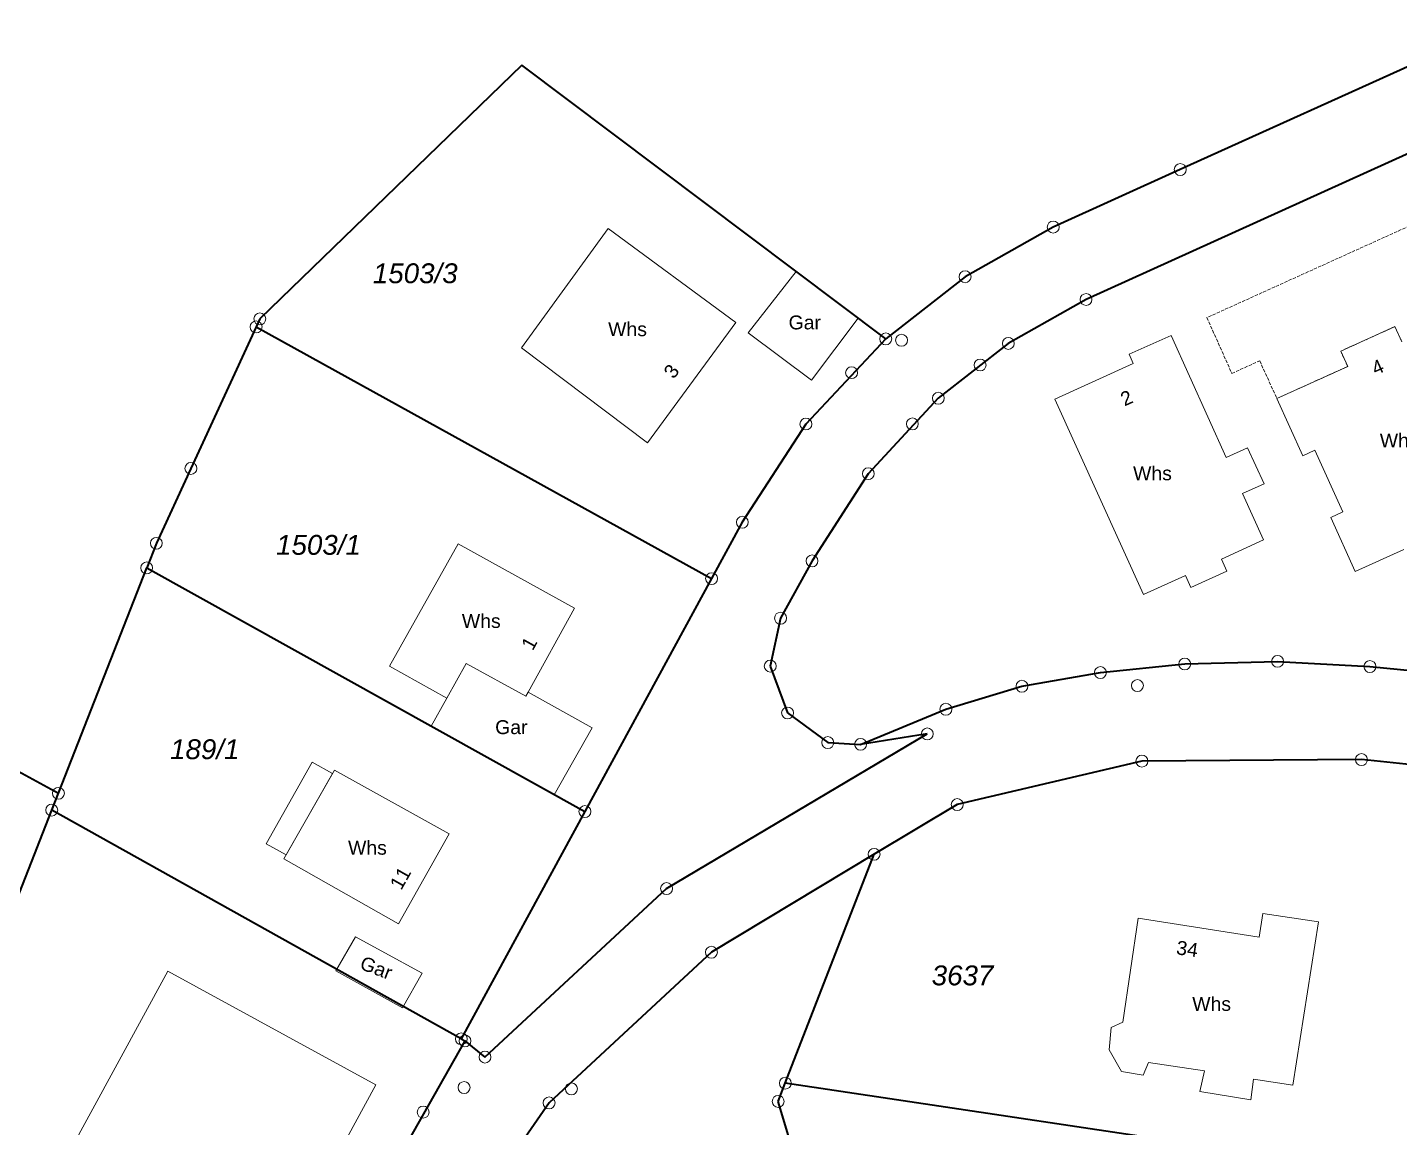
# Model space of a CAD drawing. Header units: metres. Extents: x 2 to 3400072, y 373 to 5275873.
# Drawn here: x 3399898.4 to 3400002.1, y 5275783.1 to 5275866.2 of the extents above; entities that cross this region are included whole.
import ezdxf

# ---------------------------------------------------------------- set-up
doc = ezdxf.new("R2010")
doc.units = ezdxf.units.M
for name, pattern in [('1600.2028', [0]), ('1600.2032', [0.5, 0.25, 0, 0, -0.25]), ('1600.2505', [0]), ('1600.2507', [0]), ('1600.2515', [0])]:
    doc.linetypes.add(name, pattern=pattern)
doc.layers.get('0').update_dxf_attribs({"color": 1, "linetype": 'CONTINUOUS'})
for name, color, linetype, lineweight in [('Flurstücke_Grenzpunkte', 255, 'CONTINUOUS', 0), ('Gebäude', 255, 'CONTINUOUS', 0), ('Lagebezeichnungen', 255, 'CONTINUOUS', 0), ('Migrationsobjekte', 7, 'CONTINUOUS', 18), ('Verkehr', 255, 'CONTINUOUS', 0)]:
    doc.layers.add(name, color=color, linetype=linetype, lineweight=lineweight)
doc.styles.add('Flurstücksnummer - K 10 700', font='')
doc.styles.add('Flurstücksnummer_ Schrägstrich - K 10 700', font='')
doc.styles.add('Gebäudefunktion (nur BW)', font='arial.ttf')
doc.styles.add('Sonstiger Text_ Bezeichnung - N 7 380', font='arial.ttf')
doc.styles.get('Flurstücksnummer - K 10 700').set_extended_font_data('Arial', italic=True)
doc.styles.get('Flurstücksnummer_ Schrägstrich - K 10 700').set_extended_font_data('Arial', italic=True)

# ---------------------------------------------------------------- blocks, each defined once
blk = doc.blocks.new('Grenzpunkt mit Abmarkung (Marke)')
at = {"color": 0, "lineweight": -2}
blk.add_circle((0, 0), 0.5, dxfattribs=at)

msp = doc.modelspace()

# ---------------------------------------------------------------- linework, layer by layer
at = {"layer": 'Flurstücke_Grenzpunkte', "color": 7, "linetype": '1600.2028', "lineweight": 35}
for p, q in [((3400009.25, 5275866.23), (3399985.51, 5275855.49)), ((3400020.77, 5275864.87), (3399978.39, 5275845.67)), ((3399985.51, 5275855.49), (3399975.91, 5275851.14)), ((3399975.91, 5275851.14), (3399969.25, 5275847.39)), ((3399969.25, 5275847.39), (3399963.26, 5275842.69)), ((3399978.39, 5275845.67), (3399972.52, 5275842.35)), ((3399915.97, 5275844.2), (3399915.69, 5275843.6)), ((3399915.69, 5275843.6), (3399910.76, 5275832.91)), ((3399838.19, 5275842.7), (3399900.75, 5275808.36)), ((3399972.52, 5275842.35), (3399967.23, 5275838.21)), ((3399967.23, 5275838.21), (3399961.94, 5275832.51)), ((3399957.23, 5275836.26), (3399952.42, 5275828.84)), ((3399910.76, 5275832.91), (3399908.15, 5275827.25)), ((3399961.94, 5275832.51), (3399957.69, 5275825.92)), ((3399952.42, 5275828.84), (3399950.1, 5275824.58)), ((3399908.15, 5275827.25), (3399907.42, 5275825.39)), ((3399957.69, 5275825.92), (3399955.31, 5275821.59)), ((3399900.75, 5275808.36), (3399907.42, 5275825.39)), ((3399950.1, 5275824.58), (3399940.53, 5275806.98)), ((3399955.31, 5275821.59), (3399954.53, 5275817.97)), ((3399985.85, 5275818.13), (3399992.86, 5275818.33)), ((3399992.86, 5275818.33), (3399999.84, 5275817.94)), ((3399954.53, 5275817.97), (3399955.84, 5275814.43)), ((3399973.55, 5275816.45), (3399979.48, 5275817.48)), ((3399979.48, 5275817.48), (3399985.85, 5275818.13)), ((3399999.84, 5275817.94), (3400011.27, 5275816.81)), ((3399967.8, 5275814.71), (3399973.55, 5275816.45)), ((3399955.84, 5275814.43), (3399958.88, 5275812.19)), ((3399961.36, 5275812.06), (3399967.8, 5275814.71)), ((3399946.7, 5275801.16), (3399966.4, 5275812.85)), ((3399958.88, 5275812.19), (3399961.36, 5275812.06)), ((3399966.4, 5275812.85), (3399961.36, 5275812.06)), ((3399982.61, 5275810.79), (3399968.66, 5275807.51)), ((3399999.2, 5275810.91), (3399982.61, 5275810.79)), ((3400010.36, 5275809.73), (3399999.2, 5275810.91)), ((3399900.25, 5275807.09), (3399900.75, 5275808.36)), ((3399893.93, 5275790.96), (3399900.25, 5275807.09)), ((3399940.53, 5275806.98), (3399931.19, 5275789.81)), ((3399968.66, 5275807.51), (3399962.38, 5275803.75)), ((3399962.38, 5275803.75), (3399950.09, 5275796.35)), ((3399955.67, 5275786.46), (3399962.38, 5275803.75)), ((3399932.98, 5275788.43), (3399946.7, 5275801.16)), ((3399950.09, 5275796.35), (3399937.82, 5275784.97)), ((3399931.47, 5275789.65), (3399915.91, 5275762.28)), ((3399931.19, 5275789.81), (3399931.47, 5275789.65)), ((3399931.47, 5275789.65), (3399932.98, 5275788.43)), ((3399955.13, 5275785.08), (3399955.67, 5275786.46)), ((3400010.46, 5275778.27), (3399955.67, 5275786.46)), ((3399959.18, 5275771.64), (3399955.13, 5275785.08)), ((3399937.82, 5275784.97), (3399925.71, 5275767.45))]:
    msp.add_line(p, q, dxfattribs=at)
at = {"layer": 'Gebäude', "color": 7, "linetype": '1600.2032', "lineweight": 18}
for p, q in [((3400019.43, 5275858.74), (3399987.52, 5275844.3)), ((3399987.52, 5275844.3), (3399989.41, 5275840.08)), ((3399989.41, 5275840.08), (3399991.51, 5275841.04)), ((3399991.51, 5275841.04), (3399992.81, 5275838.19)), ((3399998.16, 5275840.61), (3399997.63, 5275841.77)), ((3399992.81, 5275838.19), (3399998.16, 5275840.61))]:
    msp.add_line(p, q, dxfattribs=at)
at = {"layer": 'Gebäude', "color": 7, "linetype": '1600.2505', "lineweight": 18}
for p, q in [((3399984.82, 5275842.96), (3399981.65, 5275841.53)), ((3399981.65, 5275841.53), (3399981.96, 5275840.83)), ((3399997.63, 5275841.77), (3399998.16, 5275840.61)), ((3399998.16, 5275840.61), (3399992.81, 5275838.19)), ((3399992.81, 5275838.19), (3399994.76, 5275833.87)), ((3399990.6, 5275834.47), (3399988.99, 5275833.74)), ((3399991.84, 5275831.74), (3399990.6, 5275834.47)), ((3399994.76, 5275833.87), (3399995.67, 5275834.29)), ((3399995.67, 5275834.29), (3399997.79, 5275829.63)), ((3399990.22, 5275831.01), (3399991.84, 5275831.74)), ((3399991.81, 5275827.5), (3399990.22, 5275831.01)), ((3399997.79, 5275829.63), (3399996.88, 5275829.21)), ((3399996.88, 5275829.21), (3399998.73, 5275825.13)), ((3399988.63, 5275826.06), (3399991.81, 5275827.5)), ((3399998.73, 5275825.13), (3400002.39, 5275826.78)), ((3399989.04, 5275825.15), (3399988.63, 5275826.06)), ((3399982.73, 5275823.39), (3399985.9, 5275824.82)), ((3399985.9, 5275824.82), (3399986.32, 5275823.91)), ((3399986.32, 5275823.91), (3399989.04, 5275825.15)), ((3399925.77, 5275817.96), (3399930.09, 5275815.54)), ((3399930.09, 5275815.54), (3399931.57, 5275818.18)), ((3399930.09, 5275815.54), (3399928.91, 5275813.43)), ((3399936.06, 5275815.69), (3399936.24, 5275816.01)), ((3399938.2, 5275808.24), (3399941.09, 5275813.3)), ((3399982.33, 5275798.92), (3399981.18, 5275791.06)), ((3399991.74, 5275799.29), (3399991.46, 5275797.5)), ((3399995.96, 5275798.65), (3399991.74, 5275799.29)), ((3399994.01, 5275786.32), (3399995.96, 5275798.65)), ((3399909.03, 5275794.92), (3399897.05, 5275772.97)), ((3399980.29, 5275790.66), (3399980.13, 5275788.97)), ((3399981.18, 5275791.06), (3399980.29, 5275790.66)), ((3399980.13, 5275788.97), (3399981.06, 5275787.35)), ((3399981.06, 5275787.35), (3399982.7, 5275787.07)), ((3399982.7, 5275787.07), (3399983.12, 5275788.01)), ((3399983.12, 5275788.01), (3399987.33, 5275787.39)), ((3399987.33, 5275787.39), (3399987, 5275785.82)), ((3399912.77, 5275764.4), (3399924.73, 5275786.33)), ((3399990.85, 5275785.21), (3399991.05, 5275786.76)), ((3399991.05, 5275786.76), (3399994.01, 5275786.32)), ((3399987, 5275785.82), (3399990.85, 5275785.21))]:
    msp.add_line(p, q, dxfattribs=at)
at = {"layer": 'Migrationsobjekte', "color": 7, "linetype": '1600.2507', "lineweight": 18}
for p, q in [((3399916.44, 5275804.54), (3399919.92, 5275810.71)), ((3399919.92, 5275810.71), (3399921.47, 5275809.85)), ((3399921.47, 5275809.85), (3399917.95, 5275803.71)), ((3399917.95, 5275803.71), (3399916.44, 5275804.54))]:
    msp.add_line(p, q, dxfattribs=at)
at = {"layer": 'Verkehr', "color": 253, "linetype": '1600.2515', "lineweight": 18, "true_color": 0x999999}
for p, q in [((3400009.25, 5275866.23), (3399985.51, 5275855.49)), ((3399985.51, 5275855.49), (3399975.91, 5275851.14)), ((3399975.91, 5275851.14), (3399969.25, 5275847.39)), ((3399969.25, 5275847.39), (3399963.26, 5275842.69)), ((3399957.23, 5275836.26), (3399952.42, 5275828.84)), ((3399952.42, 5275828.84), (3399950.1, 5275824.58)), ((3399950.1, 5275824.58), (3399940.53, 5275806.98)), ((3399946.7, 5275801.16), (3399966.4, 5275812.85)), ((3399966.4, 5275812.85), (3399961.36, 5275812.06)), ((3399940.53, 5275806.98), (3399931.19, 5275789.81)), ((3399932.98, 5275788.43), (3399946.7, 5275801.16)), ((3399931.47, 5275789.65), (3399915.91, 5275762.28)), ((3399931.19, 5275789.81), (3399931.47, 5275789.65)), ((3399931.47, 5275789.65), (3399932.98, 5275788.43))]:
    msp.add_line(p, q, dxfattribs=at)

# ---------------------------------------------------------------- block references
at = {"layer": 'Flurstücke_Grenzpunkte', "color": 7, "lineweight": 18, "xscale": 0.9, "yscale": 0.9, "zscale": 0.9}
for p in [(3399985.51, 5275855.49), (3399975.91, 5275851.14), (3399969.25, 5275847.39), (3399978.39, 5275845.67), (3399915.97, 5275844.2), (3399915.69, 5275843.6), (3399963.26, 5275842.69), (3399964.45, 5275842.59), (3399972.52, 5275842.35), (3399970.39, 5275840.72), (3399960.68, 5275840.14), (3399967.23, 5275838.21), (3399957.23, 5275836.26), (3399965.27, 5275836.27), (3399910.76, 5275832.91), (3399961.94, 5275832.51), (3399952.42, 5275828.84), (3399908.15, 5275827.25), (3399907.42, 5275825.39), (3399957.69, 5275825.92), (3399950.1, 5275824.58), (3399955.31, 5275821.59), (3399954.53, 5275817.97), (3399985.85, 5275818.13), (3399992.86, 5275818.33), (3399999.84, 5275817.94), (3399979.48, 5275817.48), (3399973.55, 5275816.45), (3399982.27, 5275816.5), (3399967.8, 5275814.71), (3399955.84, 5275814.43), (3399966.4, 5275812.85), (3399958.88, 5275812.19), (3399961.36, 5275812.06), (3399982.61, 5275810.79), (3399999.2, 5275810.91), (3399900.75, 5275808.36), (3399968.66, 5275807.51), (3399900.25, 5275807.09), (3399940.53, 5275806.98), (3399962.38, 5275803.75), (3399946.7, 5275801.16), (3399950.09, 5275796.35), (3399931.19, 5275789.81), (3399931.47, 5275789.65), (3399932.98, 5275788.43), (3399931.4, 5275786.13), (3399939.51, 5275786.03), (3399955.67, 5275786.46), (3399937.82, 5275784.97), (3399955.13, 5275785.08), (3399928.31, 5275784.27)]:
    msp.add_blockref('Grenzpunkt mit Abmarkung (Marke)', p, dxfattribs=at)

# ---------------------------------------------------------------- texts
at = {"layer": 'Flurstücke_Grenzpunkte', "color": 7, "lineweight": 18, "char_height": 1.5, "attachment_point": 5, "rotation": 0.0091, "line_spacing_factor": 0.69, "bg_fill": 2}
for s, insert, style in [('1503/3', (3399927.71, 5275847.64), 'Flurstücksnummer_ Schrägstrich - K 10 700'), ('1503/1', (3399920.4, 5275827.12), 'Flurstücksnummer_ Schrägstrich - K 10 700'), ('189/1', (3399911.81, 5275811.68), 'Flurstücksnummer_ Schrägstrich - K 10 700'), ('3637', (3399969.06, 5275794.59), 'Flurstücksnummer - K 10 700')]:
    msp.add_mtext(s, dxfattribs=dict(at, insert=insert, style=style))
at = {"layer": 'Gebäude', "color": 7, "lineweight": 18, "char_height": 1.05, "attachment_point": 5, "line_spacing_factor": 0.69, "style": 'Gebäudefunktion (nur BW)', "bg_fill": 2}
for s, insert, rotation in [('Whs', (3399943.75, 5275843.42), 0.0091), ('Gar', (3399957.14, 5275843.93), 0.0091), ('Whs', (3400002.05, 5275835.01), 0.0091), ('Whs', (3399983.41, 5275832.53), 0.0091), ('Whs', (3399932.7, 5275821.37), 0.0091), ('Gar', (3399934.97, 5275813.35), 0.0091), ('Whs', (3399924.1, 5275804.24), 0.0091), ('Gar', (3399924.77, 5275795.17), 339.3085), ('Whs', (3399987.88, 5275792.44), 0.0091)]:
    msp.add_mtext(s, dxfattribs=dict(at, insert=insert, rotation=rotation))
at = {"layer": 'Lagebezeichnungen', "color": 7, "lineweight": 18, "char_height": 1.05, "attachment_point": 5, "line_spacing_factor": 0.69, "style": 'Sonstiger Text_ Bezeichnung - N 7 380', "bg_fill": 2}
for s, insert, rotation in [('3', (3399947.07, 5275840.25), 53.2968), ('4', (3400000.42, 5275840.57), 24.3456), ('2', (3399981.45, 5275838.23), 24.3788), ('34', (3399986.04, 5275796.6), 351.8094)]:
    msp.add_mtext(s, dxfattribs=dict(at, insert=insert, rotation=rotation))

# ---------------------------------------------------------------- next in the draw order: linework, layer by layer
at = {"layer": 'Flurstücke_Grenzpunkte', "color": 7, "linetype": '1600.2028', "lineweight": 35}
for p, q in [((3399935.76, 5275863.38), (3399915.97, 5275844.2)), ((3399963.26, 5275842.69), (3399935.76, 5275863.38)), ((3399915.69, 5275843.6), (3399950.1, 5275824.58)), ((3399963.26, 5275842.69), (3399957.23, 5275836.26))]:
    msp.add_line(p, q, dxfattribs=at)
at = {"layer": 'Gebäude', "color": 7, "linetype": '1600.2505', "lineweight": 18}
for p, q in [((3399942.29, 5275851.04), (3399935.73, 5275842.03)), ((3399951.92, 5275843.92), (3399942.29, 5275851.04)), ((3399956.5, 5275847.78), (3399952.87, 5275843.14)), ((3399961.18, 5275844.26), (3399956.5, 5275847.78)), ((3399957.65, 5275839.57), (3399961.18, 5275844.26)), ((3399945.25, 5275834.85), (3399951.92, 5275843.92)), ((3399952.87, 5275843.14), (3399957.65, 5275839.57)), ((3400001.73, 5275843.62), (3399997.63, 5275841.77)), ((3400002.25, 5275842.47), (3400001.73, 5275843.62)), ((3399988.99, 5275833.74), (3399984.82, 5275842.96)), ((3399935.73, 5275842.03), (3399945.25, 5275834.85)), ((3399981.96, 5275840.83), (3399976.04, 5275838.15)), ((3399976.04, 5275838.15), (3399982.73, 5275823.39)), ((3399930.95, 5275827.22), (3399925.77, 5275817.96)), ((3399939.74, 5275822.34), (3399930.95, 5275827.22)), ((3399941.09, 5275813.3), (3399936.24, 5275816.01)), ((3399928.91, 5275813.43), (3399938.2, 5275808.24)), ((3399921.61, 5275810.11), (3399917.78, 5275803.42)), ((3399930.27, 5275805.3), (3399921.61, 5275810.11)), ((3399991.46, 5275797.5), (3399982.33, 5275798.92)), ((3399923.19, 5275797.52), (3399921.7, 5275794.94)), ((3399928.24, 5275794.78), (3399923.19, 5275797.52)), ((3399924.73, 5275786.33), (3399909.03, 5275794.92)), ((3399921.7, 5275794.94), (3399926.74, 5275792.14)), ((3399926.74, 5275792.14), (3399928.24, 5275794.78))]:
    msp.add_line(p, q, dxfattribs=at)
at = {"layer": 'Gebäude', "color": 7, "linetype": '1600.2032', "lineweight": 18}
for p, q in [((3399997.63, 5275841.77), (3400001.73, 5275843.62)), ((3400001.73, 5275843.62), (3400002.25, 5275842.47))]:
    msp.add_line(p, q, dxfattribs=at)
at = {"layer": 'Verkehr', "color": 253, "linetype": '1600.2515', "lineweight": 18, "true_color": 0x999999}
msp.add_line((3399963.26, 5275842.69), (3399957.23, 5275836.26), dxfattribs=at)

# ---------------------------------------------------------------- next in the draw order: texts
at = {"layer": 'Lagebezeichnungen', "color": 7, "lineweight": 18, "char_height": 1.05, "attachment_point": 5, "line_spacing_factor": 0.69, "style": 'Sonstiger Text_ Bezeichnung - N 7 380', "bg_fill": 2}
for s, insert, rotation in [('1', (3399936.32, 5275819.69), 61.0579), ('11', (3399926.59, 5275801.95), 60.5629)]:
    msp.add_mtext(s, dxfattribs=dict(at, insert=insert, rotation=rotation))

# ---------------------------------------------------------------- next in the draw order: linework, layer by layer
at = {"layer": 'Flurstücke_Grenzpunkte', "color": 7, "linetype": '1600.2028', "lineweight": 35}
for p, q in [((3399907.42, 5275825.39), (3399940.53, 5275806.98)), ((3399931.19, 5275789.81), (3399900.25, 5275807.09))]:
    msp.add_line(p, q, dxfattribs=at)
at = {"layer": 'Gebäude', "color": 7, "linetype": '1600.2505', "lineweight": 18}
for p, q in [((3399936.24, 5275816.01), (3399939.74, 5275822.34)), ((3399931.57, 5275818.18), (3399936.06, 5275815.69)), ((3399926.44, 5275798.5), (3399930.27, 5275805.3)), ((3399917.78, 5275803.42), (3399926.44, 5275798.5))]:
    msp.add_line(p, q, dxfattribs=at)

doc.saveas('drawing.dxf')
